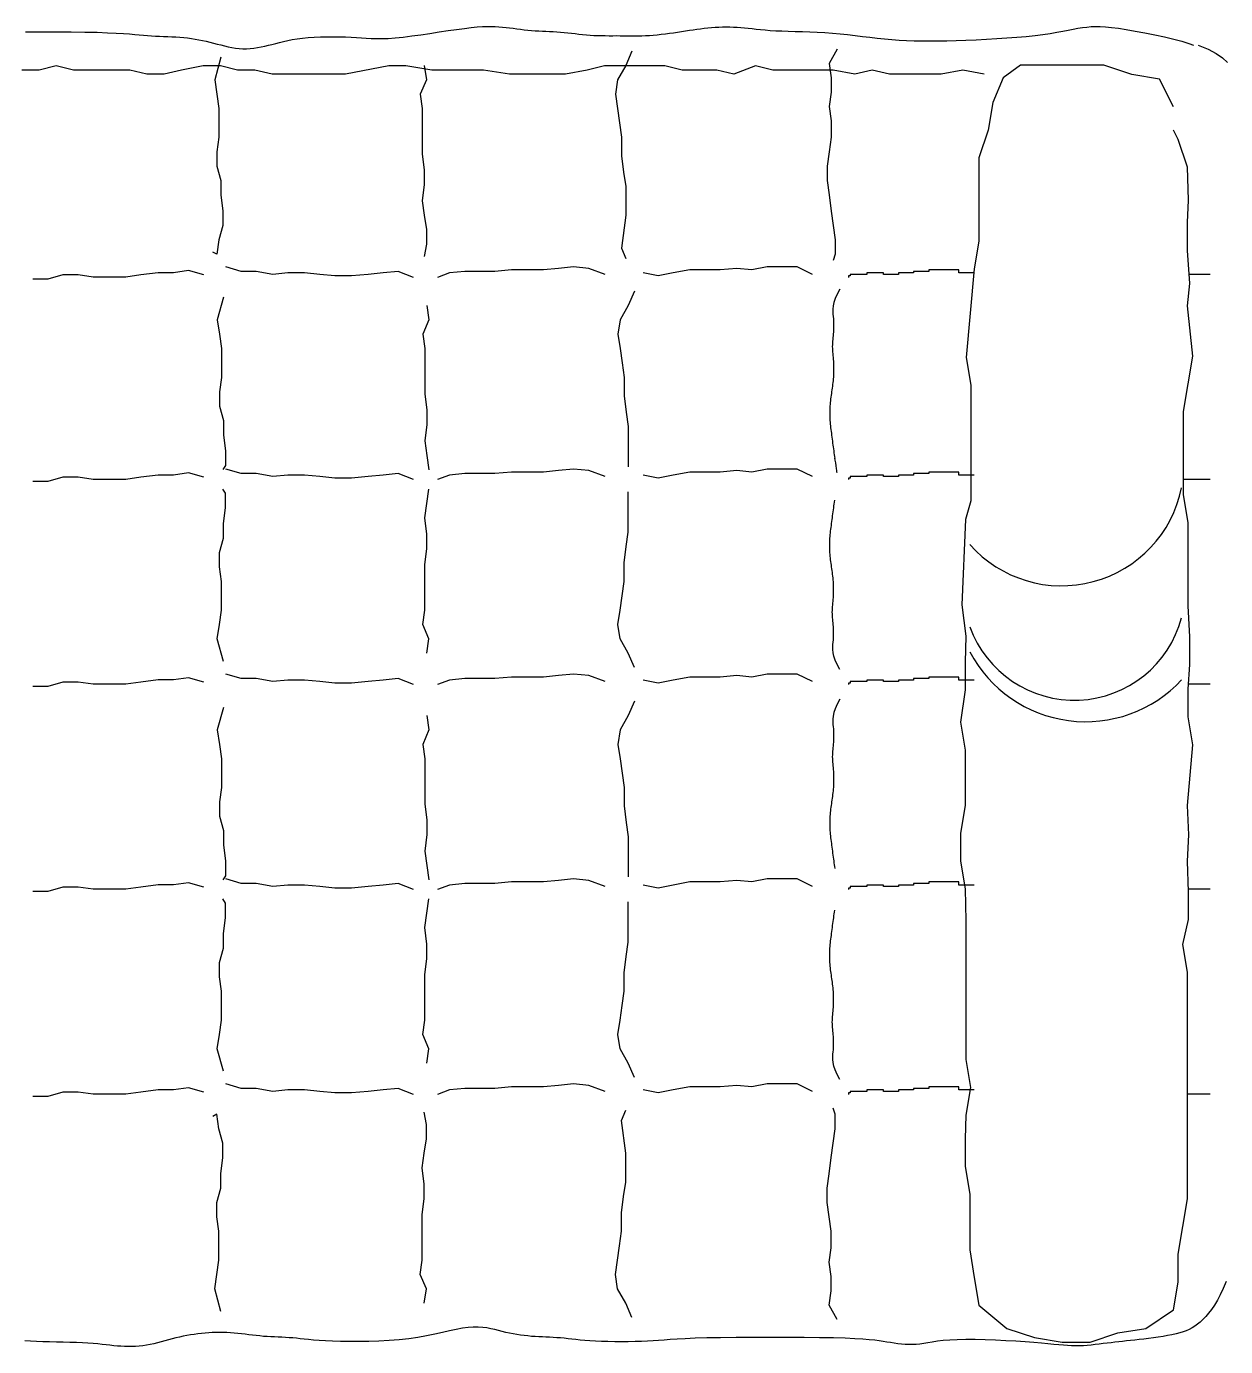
# Model space of a CAD drawing. Header units: inches. Extents: x 6.4 to 48.9, y 11.7 to 36.5.
# Drawn here: x 10.126 to 11.004, y 21.639 to 22.605 of the extents above; entities that cross this region are included whole.
import ezdxf

# ---------------------------------------------------------------- set-up
doc = ezdxf.new("R2010")
doc.units = ezdxf.units.IN
doc.header["$MEASUREMENT"] = 0
doc.layers.add('02', color=2, linetype='Continuous')

msp = doc.modelspace()

# ---------------------------------------------------------------- linework, layer by layer
at = {"layer": '02'}
for p, q in [((10.99259, 22.42365), (10.97707, 22.42365)), ((10.99259, 22.27365), (10.97296, 22.27365)), ((10.99259, 22.12365), (10.97658, 22.12365)), ((10.99259, 21.97365), (10.9767, 21.97365)), ((10.99259, 21.82365), (10.97582, 21.82365))]:
    msp.add_line(p, q, dxfattribs=at)
for points in [[(10.12567, 22.60109), (10.13707, 22.60119), (10.1483, 22.6012), (10.15905, 22.60114), (10.16902, 22.60101), (10.17791, 22.60082), (10.18549, 22.60057), (10.19186, 22.60028), (10.19719, 22.59996), (10.20168, 22.59963), (10.2055, 22.5993), (10.20883, 22.59898), (10.21185, 22.59869), (10.21475, 22.59844), (10.21767, 22.59824), (10.22063, 22.59809), (10.22363, 22.59796), (10.22663, 22.59785), (10.22964, 22.59773), (10.23263, 22.59761), (10.23559, 22.59745), (10.23851, 22.59725), (10.24138, 22.597), (10.2442, 22.5967), (10.24698, 22.59634), (10.24973, 22.59592), (10.25244, 22.59545), (10.25514, 22.59492), (10.25782, 22.59433), (10.2605, 22.59369), (10.26317, 22.593), (10.26584, 22.59228), (10.26852, 22.59156), (10.27119, 22.59087), (10.27386, 22.59024), (10.27654, 22.58969), (10.27921, 22.58925), (10.28188, 22.58894), (10.28456, 22.5888), (10.28723, 22.58882), (10.28991, 22.58897), (10.29258, 22.58924), (10.29525, 22.58963), (10.29793, 22.59011), (10.3006, 22.59068), (10.30327, 22.59132), (10.30595, 22.59201), (10.30868, 22.59274), (10.31148, 22.59348), (10.31441, 22.59421), (10.31751, 22.59492), (10.32082, 22.59558), (10.32438, 22.59616), (10.32823, 22.59666), (10.33239, 22.59705), (10.3368, 22.59734), (10.34139, 22.59753), (10.34605, 22.59763), (10.35072, 22.59764), (10.3553, 22.59758), (10.35971, 22.59745), (10.36387, 22.59725), (10.36774, 22.59701), (10.3714, 22.59675), (10.37498, 22.5965), (10.37861, 22.59631), (10.38241, 22.5962), (10.38652, 22.59622), (10.39107, 22.5964), (10.39618, 22.59679), (10.40192, 22.59739), (10.40818, 22.59817), (10.41478, 22.59908), (10.42154, 22.60007), (10.4283, 22.60108), (10.43486, 22.60206), (10.44107, 22.60296), (10.44674, 22.60372), (10.45175, 22.60432), (10.45614, 22.60474), (10.46, 22.60501), (10.46343, 22.60514), (10.46651, 22.60516), (10.46934, 22.60508), (10.47201, 22.60491), (10.4746, 22.60468), (10.4772, 22.60441), (10.47982, 22.6041), (10.48246, 22.60376), (10.4851, 22.60342), (10.48776, 22.60308), (10.49043, 22.60276), (10.4931, 22.60247), (10.49577, 22.60222), (10.49844, 22.60203), (10.50112, 22.60187), (10.50379, 22.60174), (10.50646, 22.60163), (10.50914, 22.60152), (10.51181, 22.60139), (10.51448, 22.60123), (10.51716, 22.60104), (10.51983, 22.60079), (10.52251, 22.6005), (10.52519, 22.60018), (10.52788, 22.59986), (10.53058, 22.59954), (10.53329, 22.59924), (10.53602, 22.59897), (10.53877, 22.59875), (10.54153, 22.59859), (10.54431, 22.59848), (10.54709, 22.59842), (10.54987, 22.59839), (10.55264, 22.59838), (10.5554, 22.59838), (10.55812, 22.59839), (10.56082, 22.59838), (10.56347, 22.59836), (10.5661, 22.59833), (10.56872, 22.5983), (10.57134, 22.59829), (10.57397, 22.59829), (10.57664, 22.59833), (10.57936, 22.59842), (10.58214, 22.59857), (10.58499, 22.59877), (10.5879, 22.59904), (10.59085, 22.59936), (10.59383, 22.59972), (10.59682, 22.60011), (10.5998, 22.60053), (10.60276, 22.60097), (10.60568, 22.60141), (10.60855, 22.60185), (10.61137, 22.60229), (10.61415, 22.60271), (10.6169, 22.60312), (10.61961, 22.60349), (10.62231, 22.60383), (10.62499, 22.60413), (10.62767, 22.60438), (10.63034, 22.60457), (10.63301, 22.60471), (10.63569, 22.60479), (10.63836, 22.60482), (10.64103, 22.60479), (10.64371, 22.60471), (10.64638, 22.60457), (10.64905, 22.60438), (10.65174, 22.60413), (10.65447, 22.60384), (10.65729, 22.60352), (10.66027, 22.60319), (10.66344, 22.60286), (10.66685, 22.60254), (10.67055, 22.60225), (10.6746, 22.602), (10.67902, 22.60181), (10.68377, 22.60164), (10.6888, 22.60149), (10.69406, 22.60134), (10.69948, 22.60115), (10.70501, 22.60092), (10.7106, 22.60062), (10.71619, 22.60022), (10.72173, 22.59973), (10.72723, 22.59915), (10.73268, 22.59851), (10.7381, 22.59785), (10.74349, 22.59719), (10.74886, 22.59655), (10.75421, 22.59597), (10.75956, 22.59547), (10.76492, 22.59508), (10.77032, 22.5948), (10.77583, 22.59461), (10.78148, 22.59451), (10.78734, 22.59449), (10.79345, 22.59456), (10.79986, 22.59469), (10.80662, 22.59488), (10.81375, 22.59513), (10.82116, 22.59544), (10.82872, 22.5958), (10.8363, 22.59623), (10.84378, 22.59671), (10.85103, 22.59726), (10.85792, 22.59787), (10.86433, 22.59854), (10.87017, 22.59928), (10.87546, 22.60006), (10.88026, 22.60085), (10.88464, 22.60164), (10.88864, 22.6024), (10.89234, 22.60312), (10.89579, 22.60375), (10.89905, 22.60429), (10.9022, 22.60471), (10.90534, 22.605), (10.9086, 22.60513), (10.9121, 22.60509), (10.91598, 22.60486), (10.92035, 22.60444), (10.92534, 22.60379), (10.93108, 22.60291), (10.93761, 22.60179), (10.94468, 22.60048), (10.95197, 22.59902), (10.95915, 22.59746), (10.9659, 22.59586), (10.97189, 22.59427), (10.97679, 22.59275), (10.98028, 22.59134)], [(10.98384, 22.59134), (10.9911, 22.58851), (10.99696, 22.58541), (11.00159, 22.5821), (11.00518, 22.57865)], [(10.26857, 22.58258), (10.26406, 22.56605), (10.26556, 22.55554), (10.26707, 22.54502), (10.26707, 22.52399), (10.26556, 22.51348), (10.26556, 22.50296), (10.26857, 22.49245), (10.26857, 22.48193), (10.27007, 22.46992), (10.27007, 22.4594), (10.26707, 22.44889), (10.26556, 22.43837), (10.26256, 22.43987)], [(10.56929, 22.58708), (10.56477, 22.57657), (10.55876, 22.56605), (10.55726, 22.55554), (10.55876, 22.54502), (10.56026, 22.53451), (10.56177, 22.52399), (10.56177, 22.51047), (10.56327, 22.49846), (10.56477, 22.48794), (10.56477, 22.46691), (10.56177, 22.44288), (10.56477, 22.43537)], [(10.71964, 22.58859), (10.71363, 22.57807), (10.71513, 22.56756), (10.71513, 22.55704), (10.71363, 22.54653), (10.71513, 22.53601), (10.71513, 22.52399), (10.71363, 22.51348), (10.71213, 22.50296), (10.71213, 22.49245), (10.71363, 22.48193), (10.71513, 22.46992), (10.71664, 22.4594), (10.71814, 22.44889), (10.71814, 22.43837), (10.71664, 22.43387)], [(10.82723, 22.57009), (10.81144, 22.57324), (10.79564, 22.57009), (10.75774, 22.57009), (10.7451, 22.57324), (10.73247, 22.57009), (10.71668, 22.57324), (10.67246, 22.57324), (10.65982, 22.5764), (10.64403, 22.57009), (10.63139, 22.57324), (10.60613, 22.57324), (10.59349, 22.5764), (10.54927, 22.5764), (10.53664, 22.57324), (10.52084, 22.57009), (10.47978, 22.57009), (10.46083, 22.57324), (10.42292, 22.57324), (10.40397, 22.5764), (10.39134, 22.5764), (10.35975, 22.57009), (10.30606, 22.57009), (10.29342, 22.57324), (10.28079, 22.57324), (10.26815, 22.5764), (10.25552, 22.5764), (10.23972, 22.57324), (10.22709, 22.57009), (10.21446, 22.57009), (10.20182, 22.57324), (10.16076, 22.57324), (10.14812, 22.5764), (10.13549, 22.57324), (10.12285, 22.57324)], [(10.41742, 22.57657), (10.41893, 22.56605), (10.41442, 22.55554), (10.41592, 22.54502), (10.41592, 22.51198), (10.41742, 22.49996), (10.41742, 22.48944), (10.41592, 22.47743), (10.41742, 22.46691), (10.41893, 22.4564), (10.41893, 22.44588), (10.41742, 22.43687)], [(10.96565, 22.5462), (10.95548, 22.56651), (10.93515, 22.5699), (10.91481, 22.57667), (10.85381, 22.57667), (10.84095, 22.56749), (10.83347, 22.54958), (10.83008, 22.52927), (10.8233, 22.50895), (10.8233, 22.448), (10.81991, 22.42769), (10.81404, 22.36283), (10.81743, 22.34251), (10.81743, 22.25786), (10.81358, 22.24426), (10.81077, 22.18191), (10.81371, 22.15878), (10.81314, 22.13987), (10.81314, 22.11956), (10.80975, 22.09585), (10.81314, 22.07554), (10.81314, 22.0349), (10.80975, 22.01459), (10.80975, 21.99427), (10.81314, 21.97396), (10.81375, 21.95056), (10.81375, 21.84898), (10.81714, 21.82866), (10.81375, 21.80835), (10.81314, 21.79111), (10.81314, 21.77079), (10.81652, 21.75048), (10.81652, 21.70984), (10.81991, 21.68953), (10.8233, 21.66921), (10.84364, 21.65228), (10.86397, 21.64551), (10.88431, 21.64212), (10.90465, 21.64212), (10.92498, 21.6489), (10.94532, 21.65228), (10.96565, 21.66583), (10.96904, 21.68614), (10.96904, 21.70646), (10.97243, 21.72677), (10.97582, 21.74709), (10.97582, 21.87237), (10.97589, 21.89269), (10.97582, 21.91301), (10.97243, 21.93332), (10.97678, 21.95143), (10.97678, 21.97175), (10.97582, 21.99427), (10.977, 22.01348), (10.97582, 22.0349), (10.97974, 22.07945), (10.97635, 22.09976), (10.97635, 22.12008), (10.97752, 22.13819), (10.97752, 22.1585), (10.97635, 22.18103), (10.97635, 22.20135), (10.97642, 22.21614), (10.97635, 22.24198), (10.97296, 22.26229), (10.97296, 22.32324), (10.97635, 22.34356), (10.97974, 22.36388), (10.97582, 22.4006), (10.97754, 22.41709), (10.97582, 22.44123), (10.97582, 22.46155), (10.9767, 22.47803), (10.97582, 22.50218), (10.96904, 22.52249), (10.96565, 22.52927)], [(10.25596, 22.42325), (10.24487, 22.42642), (10.23378, 22.42483), (10.22269, 22.42483), (10.21002, 22.42325), (10.19893, 22.42167), (10.17517, 22.42167), (10.16408, 22.42325), (10.15299, 22.42325), (10.1419, 22.42009), (10.13081, 22.42009)], [(10.40942, 22.42146), (10.39836, 22.42588), (10.3873, 22.42477), (10.37624, 22.42367), (10.36407, 22.42256), (10.35191, 22.42256), (10.34085, 22.42367), (10.32979, 22.42477), (10.31762, 22.42477), (10.30656, 22.42367), (10.2944, 22.42588), (10.28334, 22.42588), (10.27228, 22.42919)], [(10.54987, 22.42367), (10.53771, 22.42809), (10.52665, 22.42919), (10.51559, 22.42809), (10.50453, 22.42698), (10.4813, 22.42698), (10.46914, 22.42588), (10.44702, 22.42588), (10.43596, 22.42477), (10.42711, 22.42146)], [(10.70139, 22.42367), (10.69033, 22.42919), (10.66821, 22.42919), (10.65715, 22.42698), (10.64609, 22.42809), (10.63393, 22.42698), (10.61181, 22.42698), (10.59964, 22.42477), (10.58858, 22.42256), (10.57752, 22.42477)], [(10.81973, 22.42477), (10.80867, 22.42477), (10.80867, 22.42698), (10.78655, 22.42698), (10.78655, 22.42588), (10.77549, 22.42588), (10.77549, 22.42477), (10.76443, 22.42477), (10.76443, 22.42367), (10.75337, 22.42367), (10.75337, 22.42477), (10.74121, 22.42477), (10.74121, 22.42367), (10.72904, 22.42367), (10.72904, 22.42256), (10.72793, 22.42256), (10.72793, 22.42146)], [(10.27044, 22.4069), (10.26593, 22.39037), (10.26743, 22.37986), (10.26894, 22.36934), (10.26894, 22.34831), (10.26743, 22.3378), (10.26743, 22.32728), (10.27044, 22.31677), (10.27044, 22.30625), (10.27194, 22.29424), (10.27194, 22.28372), (10.27005, 22.28077)], [(10.57116, 22.4114), (10.56665, 22.40089), (10.56063, 22.39037), (10.55913, 22.37986), (10.56063, 22.36934), (10.56213, 22.35883), (10.56364, 22.34831), (10.56364, 22.33479), (10.56514, 22.32278), (10.56665, 22.31226), (10.56667, 22.28283)], [(10.72151, 22.41291), (10.71956, 22.4092), (10.71816, 22.40594), (10.71723, 22.40306), (10.71667, 22.40053), (10.71642, 22.39828), (10.71639, 22.39627), (10.71648, 22.39444), (10.71663, 22.39275), (10.71675, 22.39115), (10.71684, 22.38962), (10.7169, 22.38815), (10.71692, 22.38673), (10.71692, 22.38535), (10.71689, 22.384), (10.71683, 22.38268), (10.71675, 22.38136), (10.71665, 22.38005), (10.71653, 22.37873), (10.7164, 22.37742), (10.71628, 22.3761), (10.71617, 22.37479), (10.71608, 22.37347), (10.71602, 22.37216), (10.716, 22.37085), (10.71602, 22.36953), (10.71608, 22.36821), (10.71617, 22.36689), (10.71628, 22.36556), (10.7164, 22.36421), (10.71653, 22.36285), (10.71665, 22.36148), (10.71675, 22.36008), (10.71683, 22.35866), (10.71689, 22.35722), (10.71693, 22.35578), (10.71694, 22.35432), (10.71693, 22.35287), (10.71689, 22.35142), (10.71683, 22.34998), (10.71675, 22.34856), (10.71665, 22.34717), (10.71652, 22.34579), (10.71638, 22.34443), (10.71622, 22.34309), (10.71605, 22.34175), (10.71587, 22.34043), (10.71569, 22.33911), (10.7155, 22.3378), (10.71531, 22.33648), (10.71513, 22.33517), (10.71495, 22.33386), (10.71478, 22.33254), (10.71462, 22.33123), (10.71448, 22.32991), (10.71435, 22.3286), (10.71425, 22.32728), (10.71416, 22.32597), (10.71411, 22.32465), (10.71407, 22.32334), (10.71406, 22.32203), (10.71407, 22.32071), (10.71411, 22.3194), (10.71416, 22.31808), (10.71425, 22.31677), (10.71435, 22.31545), (10.71448, 22.31414), (10.71462, 22.31281), (10.71478, 22.31148), (10.71495, 22.31014), (10.71513, 22.30878), (10.71531, 22.3074), (10.7155, 22.306), (10.71569, 22.30458), (10.71588, 22.30315), (10.71606, 22.3017), (10.71625, 22.30025), (10.71644, 22.29879), (10.71663, 22.29734), (10.71682, 22.29591), (10.717, 22.29449), (10.71719, 22.29309), (10.71738, 22.29171), (10.71757, 22.29035), (10.71775, 22.28901)], [(10.4193, 22.40089), (10.4208, 22.39037), (10.41629, 22.37986), (10.41779, 22.36934), (10.41779, 22.3363), (10.4193, 22.32428), (10.4193, 22.31376), (10.41779, 22.30175), (10.4193, 22.29123), (10.4208, 22.28072)], [(10.71925, 22.27883), (10.71929, 22.27874), (10.71928, 22.27913), (10.71919, 22.28009), (10.71904, 22.28164), (10.71881, 22.28358), (10.71852, 22.28566), (10.71817, 22.28762), (10.71776, 22.28921), (10.71771, 22.2893)], [(10.25596, 22.27524), (10.24487, 22.2784), (10.23378, 22.27682), (10.22269, 22.27682), (10.21002, 22.27524), (10.19893, 22.27365), (10.17517, 22.27365), (10.16408, 22.27524), (10.15299, 22.27524), (10.1419, 22.27207), (10.13081, 22.27207)], [(10.40942, 22.27344), (10.39836, 22.27786), (10.3873, 22.27676), (10.37624, 22.27565), (10.36407, 22.27455), (10.35191, 22.27455), (10.34085, 22.27565), (10.32979, 22.27676), (10.31762, 22.27676), (10.30656, 22.27565), (10.2944, 22.27786), (10.28334, 22.27786), (10.27228, 22.28118)], [(10.54987, 22.27565), (10.53771, 22.28007), (10.52665, 22.28118), (10.51559, 22.28007), (10.50453, 22.27897), (10.4813, 22.27897), (10.46914, 22.27786), (10.44702, 22.27786), (10.43596, 22.27676), (10.42711, 22.27344)], [(10.70139, 22.27565), (10.69033, 22.28118), (10.66821, 22.28118), (10.65715, 22.27897), (10.64609, 22.28007), (10.63393, 22.27897), (10.61181, 22.27897), (10.59964, 22.27676), (10.58858, 22.27455), (10.57752, 22.27676)], [(10.81973, 22.27676), (10.80867, 22.27676), (10.80867, 22.27897), (10.78655, 22.27897), (10.78655, 22.27786), (10.77549, 22.27786), (10.77549, 22.27676), (10.76443, 22.27676), (10.76443, 22.27565), (10.75337, 22.27565), (10.75337, 22.27676), (10.74121, 22.27676), (10.74121, 22.27565), (10.72904, 22.27565), (10.72904, 22.27455), (10.72793, 22.27455), (10.72793, 22.27344)], [(10.27044, 22.14041), (10.26593, 22.15693), (10.26743, 22.16745), (10.26894, 22.17796), (10.26894, 22.19899), (10.26743, 22.20951), (10.26743, 22.22002), (10.27044, 22.23054), (10.27044, 22.24105), (10.27194, 22.25307), (10.27194, 22.26359), (10.27005, 22.26654)], [(10.4193, 22.14642), (10.4208, 22.15693), (10.41629, 22.16745), (10.41779, 22.17796), (10.41779, 22.21101), (10.4193, 22.22303), (10.4193, 22.23354), (10.41779, 22.24556), (10.4193, 22.25607), (10.4208, 22.26659)], [(10.57116, 22.1359), (10.56665, 22.14642), (10.56063, 22.15693), (10.55913, 22.16745), (10.56063, 22.17796), (10.56213, 22.18848), (10.56364, 22.19899), (10.56364, 22.21251), (10.56514, 22.22453), (10.56665, 22.23504), (10.56667, 22.26448)], [(10.72151, 22.1344), (10.71956, 22.13811), (10.71816, 22.14137), (10.71723, 22.14424), (10.71667, 22.14678), (10.71642, 22.14903), (10.71639, 22.15104), (10.71648, 22.15286), (10.71663, 22.15456), (10.71675, 22.15616), (10.71684, 22.15769), (10.7169, 22.15916), (10.71692, 22.16058), (10.71692, 22.16196), (10.71689, 22.1633), (10.71683, 22.16463), (10.71675, 22.16595), (10.71665, 22.16726), (10.71653, 22.16858), (10.7164, 22.16989), (10.71628, 22.1712), (10.71617, 22.17252), (10.71608, 22.17383), (10.71602, 22.17515), (10.716, 22.17646), (10.71602, 22.17778), (10.71608, 22.17909), (10.71617, 22.18042), (10.71628, 22.18175), (10.7164, 22.18309), (10.71653, 22.18445), (10.71665, 22.18583), (10.71675, 22.18723), (10.71683, 22.18865), (10.71689, 22.19008), (10.71693, 22.19153), (10.71694, 22.19299), (10.71693, 22.19444), (10.71689, 22.19589), (10.71683, 22.19732), (10.71675, 22.19874), (10.71665, 22.20014), (10.71652, 22.20152), (10.71638, 22.20288), (10.71622, 22.20422), (10.71605, 22.20555), (10.71587, 22.20688), (10.71569, 22.20819), (10.7155, 22.20951), (10.71531, 22.21082), (10.71513, 22.21214), (10.71495, 22.21345), (10.71478, 22.21477), (10.71462, 22.21608), (10.71448, 22.21739), (10.71435, 22.21871), (10.71425, 22.22002), (10.71416, 22.22134), (10.71411, 22.22265), (10.71407, 22.22397), (10.71406, 22.22528), (10.71407, 22.2266), (10.71411, 22.22791), (10.71416, 22.22922), (10.71425, 22.23054), (10.71435, 22.23185), (10.71448, 22.23317), (10.71462, 22.23449), (10.71478, 22.23583), (10.71495, 22.23717), (10.71513, 22.23853), (10.71531, 22.23991), (10.7155, 22.2413), (10.71569, 22.24272), (10.71588, 22.24416), (10.71606, 22.24561), (10.71625, 22.24706), (10.71644, 22.24852), (10.71663, 22.24996), (10.71682, 22.2514), (10.717, 22.25282), (10.71719, 22.25422), (10.71738, 22.25559), (10.71757, 22.25695), (10.71775, 22.2583)], [(10.25596, 22.12524), (10.24487, 22.1284), (10.23378, 22.12682), (10.22269, 22.12682), (10.21002, 22.12524), (10.19893, 22.12365), (10.17517, 22.12365), (10.16408, 22.12524), (10.15299, 22.12524), (10.1419, 22.12207), (10.13081, 22.12207)], [(10.40942, 22.12344), (10.39836, 22.12786), (10.3873, 22.12676), (10.37624, 22.12565), (10.36407, 22.12455), (10.35191, 22.12455), (10.34085, 22.12565), (10.32979, 22.12676), (10.31762, 22.12676), (10.30656, 22.12565), (10.2944, 22.12786), (10.28334, 22.12786), (10.27228, 22.13118)], [(10.54987, 22.12565), (10.53771, 22.13007), (10.52665, 22.13118), (10.51559, 22.13007), (10.50453, 22.12897), (10.4813, 22.12897), (10.46914, 22.12786), (10.44702, 22.12786), (10.43596, 22.12676), (10.42711, 22.12344)], [(10.70139, 22.12565), (10.69033, 22.13118), (10.66821, 22.13118), (10.65715, 22.12897), (10.64609, 22.13007), (10.63393, 22.12897), (10.61181, 22.12897), (10.59964, 22.12676), (10.58858, 22.12455), (10.57752, 22.12676)], [(10.81973, 22.12676), (10.80867, 22.12676), (10.80867, 22.12897), (10.78655, 22.12897), (10.78655, 22.12786), (10.77549, 22.12786), (10.77549, 22.12676), (10.76443, 22.12676), (10.76443, 22.12565), (10.75337, 22.12565), (10.75337, 22.12676), (10.74121, 22.12676), (10.74121, 22.12565), (10.72904, 22.12565), (10.72904, 22.12455), (10.72793, 22.12455), (10.72793, 22.12344)], [(10.57116, 22.11125), (10.56665, 22.10074), (10.56063, 22.09022), (10.55913, 22.07971), (10.56063, 22.06919), (10.56213, 22.05868), (10.56364, 22.04816), (10.56364, 22.03464), (10.56514, 22.02263), (10.56665, 22.01211), (10.56667, 21.98267)], [(10.72151, 22.11275), (10.71956, 22.10905), (10.71816, 22.10579), (10.71723, 22.10291), (10.71667, 22.10038), (10.71642, 22.09813), (10.71639, 22.09612), (10.71648, 22.09429), (10.71663, 22.0926), (10.71675, 22.091), (10.71684, 22.08947), (10.7169, 22.088), (10.71692, 22.08658), (10.71692, 22.0852), (10.71689, 22.08385), (10.71683, 22.08253), (10.71675, 22.08121), (10.71665, 22.0799), (10.71653, 22.07858), (10.7164, 22.07727), (10.71628, 22.07595), (10.71617, 22.07464), (10.71608, 22.07332), (10.71602, 22.07201), (10.716, 22.07069), (10.71602, 22.06938), (10.71608, 22.06806), (10.71617, 22.06674), (10.71628, 22.06541), (10.7164, 22.06406), (10.71653, 22.0627), (10.71665, 22.06133), (10.71675, 22.05993), (10.71683, 22.05851), (10.71689, 22.05707), (10.71693, 22.05563), (10.71694, 22.05417), (10.71693, 22.05272), (10.71689, 22.05127), (10.71683, 22.04983), (10.71675, 22.04841), (10.71665, 22.04702), (10.71652, 22.04564), (10.71638, 22.04428), (10.71622, 22.04294), (10.71605, 22.0416), (10.71587, 22.04028), (10.71569, 22.03896), (10.7155, 22.03765), (10.71531, 22.03633), (10.71513, 22.03502), (10.71495, 22.0337), (10.71478, 22.03239), (10.71462, 22.03108), (10.71448, 22.02976), (10.71435, 22.02845), (10.71425, 22.02713), (10.71416, 22.02582), (10.71411, 22.0245), (10.71407, 22.02319), (10.71406, 22.02188), (10.71407, 22.02056), (10.71411, 22.01925), (10.71416, 22.01793), (10.71425, 22.01662), (10.71435, 22.0153), (10.71448, 22.01398), (10.71462, 22.01266), (10.71478, 22.01133), (10.71495, 22.00998), (10.71513, 22.00863), (10.71531, 22.00725), (10.7155, 22.00585), (10.71569, 22.00443), (10.71588, 22.003), (10.71606, 22.00155), (10.71625, 22.00009), (10.71644, 21.99864), (10.71663, 21.99719), (10.71682, 21.99575), (10.717, 21.99434), (10.71719, 21.99294), (10.71738, 21.99156), (10.71757, 21.9902), (10.71775, 21.98886)], [(10.27044, 22.10675), (10.26593, 22.09022), (10.26743, 22.07971), (10.26894, 22.06919), (10.26894, 22.04816), (10.26743, 22.03765), (10.26743, 22.02713), (10.27044, 22.01662), (10.27044, 22.0061), (10.27194, 21.99409), (10.27194, 21.98357), (10.27005, 21.98062)], [(10.4193, 22.10074), (10.4208, 22.09022), (10.41629, 22.07971), (10.41779, 22.06919), (10.41779, 22.03615), (10.4193, 22.02413), (10.4193, 22.01361), (10.41779, 22.0016), (10.4193, 21.99108), (10.4208, 21.98057)], [(10.25596, 21.97524), (10.24487, 21.9784), (10.23378, 21.97682), (10.22269, 21.97682), (10.21002, 21.97524), (10.19893, 21.97365), (10.17517, 21.97365), (10.16408, 21.97524), (10.15299, 21.97524), (10.1419, 21.97207), (10.13081, 21.97207)], [(10.40942, 21.97344), (10.39836, 21.97786), (10.3873, 21.97676), (10.37624, 21.97565), (10.36407, 21.97455), (10.35191, 21.97455), (10.34085, 21.97565), (10.32979, 21.97676), (10.31762, 21.97676), (10.30656, 21.97565), (10.2944, 21.97786), (10.28334, 21.97786), (10.27228, 21.98118)], [(10.54987, 21.97565), (10.53771, 21.98007), (10.52665, 21.98118), (10.51559, 21.98007), (10.50453, 21.97897), (10.4813, 21.97897), (10.46914, 21.97786), (10.44702, 21.97786), (10.43596, 21.97676), (10.42711, 21.97344)], [(10.70139, 21.97565), (10.69033, 21.98118), (10.66821, 21.98118), (10.65715, 21.97897), (10.64609, 21.98007), (10.63393, 21.97897), (10.61181, 21.97897), (10.59964, 21.97676), (10.58858, 21.97455), (10.57752, 21.97676)], [(10.81973, 21.97676), (10.80867, 21.97676), (10.80867, 21.97897), (10.78655, 21.97897), (10.78655, 21.97786), (10.77549, 21.97786), (10.77549, 21.97676), (10.76443, 21.97676), (10.76443, 21.97565), (10.75337, 21.97565), (10.75337, 21.97676), (10.74121, 21.97676), (10.74121, 21.97565), (10.72904, 21.97565), (10.72904, 21.97455), (10.72793, 21.97455), (10.72793, 21.97344)], [(10.27044, 21.84041), (10.26593, 21.85693), (10.26743, 21.86745), (10.26894, 21.87796), (10.26894, 21.89899), (10.26743, 21.90951), (10.26743, 21.92002), (10.27044, 21.93054), (10.27044, 21.94105), (10.27194, 21.95307), (10.27194, 21.96359), (10.27005, 21.96654)], [(10.4193, 21.84642), (10.4208, 21.85693), (10.41629, 21.86745), (10.41779, 21.87796), (10.41779, 21.91101), (10.4193, 21.92303), (10.4193, 21.93354), (10.41779, 21.94556), (10.4193, 21.95607), (10.4208, 21.96659)], [(10.57116, 21.8359), (10.56665, 21.84642), (10.56063, 21.85693), (10.55913, 21.86745), (10.56063, 21.87796), (10.56213, 21.88848), (10.56364, 21.89899), (10.56364, 21.91251), (10.56514, 21.92453), (10.56665, 21.93504), (10.56667, 21.96448)], [(10.72151, 21.8344), (10.71956, 21.83811), (10.71816, 21.84137), (10.71723, 21.84424), (10.71667, 21.84678), (10.71642, 21.84903), (10.71639, 21.85104), (10.71648, 21.85286), (10.71663, 21.85456), (10.71675, 21.85616), (10.71684, 21.85769), (10.7169, 21.85916), (10.71692, 21.86058), (10.71692, 21.86196), (10.71689, 21.8633), (10.71683, 21.86463), (10.71675, 21.86595), (10.71665, 21.86726), (10.71653, 21.86858), (10.7164, 21.86989), (10.71628, 21.8712), (10.71617, 21.87252), (10.71608, 21.87383), (10.71602, 21.87515), (10.716, 21.87646), (10.71602, 21.87778), (10.71608, 21.87909), (10.71617, 21.88042), (10.71628, 21.88175), (10.7164, 21.88309), (10.71653, 21.88445), (10.71665, 21.88583), (10.71675, 21.88723), (10.71683, 21.88865), (10.71689, 21.89008), (10.71693, 21.89153), (10.71694, 21.89299), (10.71693, 21.89444), (10.71689, 21.89589), (10.71683, 21.89732), (10.71675, 21.89874), (10.71665, 21.90014), (10.71652, 21.90152), (10.71638, 21.90288), (10.71622, 21.90422), (10.71605, 21.90555), (10.71587, 21.90688), (10.71569, 21.90819), (10.7155, 21.90951), (10.71531, 21.91082), (10.71513, 21.91214), (10.71495, 21.91345), (10.71478, 21.91477), (10.71462, 21.91608), (10.71448, 21.91739), (10.71435, 21.91871), (10.71425, 21.92002), (10.71416, 21.92134), (10.71411, 21.92265), (10.71407, 21.92397), (10.71406, 21.92528), (10.71407, 21.9266), (10.71411, 21.92791), (10.71416, 21.92922), (10.71425, 21.93054), (10.71435, 21.93185), (10.71448, 21.93317), (10.71462, 21.93449), (10.71478, 21.93583), (10.71495, 21.93717), (10.71513, 21.93853), (10.71531, 21.93991), (10.7155, 21.9413), (10.71569, 21.94272), (10.71588, 21.94416), (10.71606, 21.94561), (10.71625, 21.94706), (10.71644, 21.94852), (10.71663, 21.94996), (10.71682, 21.9514), (10.717, 21.95282), (10.71719, 21.95422), (10.71738, 21.95559), (10.71757, 21.95695), (10.71775, 21.9583)], [(10.25596, 21.82524), (10.24487, 21.8284), (10.23378, 21.82682), (10.22269, 21.82682), (10.21002, 21.82524), (10.19893, 21.82365), (10.17517, 21.82365), (10.16408, 21.82524), (10.15299, 21.82524), (10.1419, 21.82207), (10.13081, 21.82207)], [(10.40942, 21.82344), (10.39836, 21.82786), (10.3873, 21.82676), (10.37624, 21.82565), (10.36407, 21.82455), (10.35191, 21.82455), (10.34085, 21.82565), (10.32979, 21.82676), (10.31762, 21.82676), (10.30656, 21.82565), (10.2944, 21.82786), (10.28334, 21.82786), (10.27228, 21.83118)], [(10.54987, 21.82565), (10.53771, 21.83007), (10.52665, 21.83118), (10.51559, 21.83007), (10.50453, 21.82897), (10.4813, 21.82897), (10.46914, 21.82786), (10.44702, 21.82786), (10.43596, 21.82676), (10.42711, 21.82344)], [(10.70139, 21.82565), (10.69033, 21.83118), (10.66821, 21.83118), (10.65715, 21.82897), (10.64609, 21.83007), (10.63393, 21.82897), (10.61181, 21.82897), (10.59964, 21.82676), (10.58858, 21.82455), (10.57752, 21.82676)], [(10.81973, 21.82676), (10.80867, 21.82676), (10.80867, 21.82897), (10.78655, 21.82897), (10.78655, 21.82786), (10.77549, 21.82786), (10.77549, 21.82676), (10.76443, 21.82676), (10.76443, 21.82565), (10.75337, 21.82565), (10.75337, 21.82676), (10.74121, 21.82676), (10.74121, 21.82565), (10.72904, 21.82565), (10.72904, 21.82455), (10.72793, 21.82455), (10.72793, 21.82344)], [(10.26857, 21.66473), (10.26406, 21.68125), (10.26556, 21.69177), (10.26707, 21.70228), (10.26707, 21.72331), (10.26556, 21.73383), (10.26556, 21.74434), (10.26857, 21.75486), (10.26857, 21.76537), (10.27007, 21.77739), (10.27007, 21.78791), (10.26707, 21.79842), (10.26556, 21.80894), (10.26256, 21.80743)], [(10.41742, 21.67074), (10.41893, 21.68125), (10.41442, 21.69177), (10.41592, 21.70228), (10.41592, 21.73533), (10.41742, 21.74735), (10.41742, 21.75786), (10.41592, 21.76988), (10.41742, 21.7804), (10.41893, 21.79091), (10.41893, 21.80142), (10.41742, 21.81044)], [(10.56929, 21.66022), (10.56477, 21.67074), (10.55876, 21.68125), (10.55726, 21.69177), (10.55876, 21.70228), (10.56026, 21.7128), (10.56177, 21.72331), (10.56177, 21.73683), (10.56327, 21.74885), (10.56477, 21.75937), (10.56477, 21.7804), (10.56177, 21.80443), (10.56477, 21.81194)], [(10.71964, 21.65872), (10.71363, 21.66924), (10.71513, 21.67975), (10.71513, 21.69027), (10.71363, 21.70078), (10.71513, 21.7113), (10.71513, 21.72331), (10.71363, 21.73383), (10.71213, 21.74434), (10.71213, 21.75486), (10.71363, 21.76537), (10.71513, 21.77739), (10.71664, 21.78791), (10.71814, 21.79842), (10.71814, 21.80894), (10.71664, 21.81344)], [(11.00413, 21.68651), (11.00204, 21.68138), (10.99992, 21.67685), (10.99778, 21.67282), (10.99563, 21.66925), (10.99349, 21.66608), (10.99136, 21.6633), (10.98925, 21.66086), (10.98718, 21.65873), (10.98516, 21.65686), (10.98319, 21.65523), (10.98124, 21.6538), (10.97926, 21.65256), (10.97722, 21.65148), (10.97507, 21.65053), (10.97277, 21.64969), (10.97027, 21.64894), (10.96755, 21.64825), (10.96457, 21.6476), (10.96137, 21.64699), (10.95801, 21.64642), (10.95453, 21.64588), (10.951, 21.64538), (10.94746, 21.64491), (10.94398, 21.64448), (10.94061, 21.64407), (10.93738, 21.6437), (10.93428, 21.64336), (10.9313, 21.64303), (10.9284, 21.64272), (10.92556, 21.64241), (10.92275, 21.6421), (10.91995, 21.64178), (10.91713, 21.64145), (10.91428, 21.64109), (10.91138, 21.64074), (10.90847, 21.64039), (10.90555, 21.64008), (10.90262, 21.6398), (10.8997, 21.63959), (10.89681, 21.63945), (10.89395, 21.63941), (10.89111, 21.63947), (10.8882, 21.63963), (10.88513, 21.63987), (10.88177, 21.64018), (10.87803, 21.64055), (10.87381, 21.64097), (10.86898, 21.64142), (10.86345, 21.64189), (10.85715, 21.64236), (10.85025, 21.64282), (10.84295, 21.64324), (10.83544, 21.6436), (10.82793, 21.64388), (10.82062, 21.64405), (10.81372, 21.6441), (10.80743, 21.64399), (10.8019, 21.64371), (10.79708, 21.64331), (10.79287, 21.64282), (10.78916, 21.64228), (10.78586, 21.64173), (10.78287, 21.64123), (10.78007, 21.64081), (10.77738, 21.64051), (10.77471, 21.64036), (10.77204, 21.64037), (10.76936, 21.6405), (10.76669, 21.64073), (10.76402, 21.64105), (10.76134, 21.64142), (10.75867, 21.64185), (10.756, 21.64229), (10.75329, 21.64273), (10.75037, 21.64317), (10.74704, 21.64359), (10.74307, 21.64399), (10.73828, 21.64437), (10.73244, 21.64471), (10.72534, 21.64501), (10.71678, 21.64525), (10.70666, 21.64545), (10.69528, 21.64559), (10.68307, 21.64567), (10.67044, 21.6457), (10.65781, 21.64567), (10.6456, 21.64559), (10.63422, 21.64545), (10.6241, 21.64525), (10.61554, 21.64501), (10.60838, 21.64472), (10.60239, 21.6444), (10.59729, 21.64407), (10.59283, 21.64374), (10.58876, 21.64342), (10.58481, 21.64313), (10.58073, 21.64288), (10.57632, 21.64269), (10.57161, 21.64255), (10.56671, 21.64246), (10.56172, 21.64244), (10.55672, 21.64246), (10.55182, 21.64255), (10.54712, 21.64269), (10.54271, 21.64288), (10.53866, 21.64313), (10.53495, 21.64342), (10.53154, 21.64374), (10.52837, 21.64407), (10.5254, 21.6444), (10.52257, 21.64472), (10.51984, 21.64501), (10.51716, 21.64525), (10.51448, 21.64545), (10.51181, 21.64561), (10.50914, 21.64573), (10.50646, 21.64585), (10.50379, 21.64596), (10.50112, 21.64609), (10.49844, 21.64624), (10.49577, 21.64644), (10.4931, 21.64669), (10.49042, 21.647), (10.48775, 21.64736), (10.48508, 21.64778), (10.4824, 21.64825), (10.47973, 21.64878), (10.47705, 21.64936), (10.47438, 21.65), (10.4717, 21.65069), (10.46898, 21.65139), (10.46617, 21.65204), (10.46324, 21.6526), (10.46014, 21.65302), (10.45684, 21.65326), (10.45328, 21.65326), (10.44943, 21.65297), (10.44525, 21.65237), (10.44073, 21.65151), (10.43586, 21.65045), (10.43064, 21.64926), (10.42505, 21.64802), (10.4191, 21.64679), (10.41277, 21.64565), (10.40606, 21.64466), (10.39898, 21.64388), (10.39165, 21.6433), (10.38421, 21.6429), (10.3768, 21.64266), (10.36955, 21.64256), (10.36261, 21.64257), (10.35612, 21.64269), (10.35021, 21.64288), (10.34499, 21.64313), (10.3404, 21.64342), (10.33635, 21.64374), (10.33276, 21.64407), (10.32953, 21.6444), (10.32656, 21.64472), (10.32379, 21.64501), (10.3211, 21.64525), (10.31842, 21.64545), (10.31575, 21.64561), (10.31308, 21.64573), (10.3104, 21.64585), (10.30773, 21.64596), (10.30506, 21.64609), (10.30238, 21.64624), (10.29971, 21.64644), (10.29703, 21.64669), (10.29436, 21.64698), (10.29169, 21.6473), (10.28901, 21.64763), (10.28634, 21.64796), (10.28367, 21.64828), (10.28099, 21.64857), (10.27832, 21.64882), (10.27565, 21.64901), (10.27297, 21.64915), (10.2703, 21.64923), (10.26763, 21.64926), (10.26495, 21.64923), (10.26228, 21.64915), (10.25961, 21.64901), (10.25693, 21.64882), (10.25426, 21.64857), (10.25158, 21.64826), (10.24891, 21.6479), (10.24624, 21.64748), (10.24356, 21.64701), (10.24089, 21.64648), (10.23822, 21.64589), (10.23554, 21.64525), (10.23287, 21.64456), (10.2302, 21.64384), (10.22752, 21.64309), (10.22485, 21.64236), (10.22218, 21.64166), (10.2195, 21.641), (10.21683, 21.64041), (10.21415, 21.63991), (10.21148, 21.63952), (10.20881, 21.63924), (10.20613, 21.63905), (10.20346, 21.63895), (10.20079, 21.63893), (10.19811, 21.63899), (10.19544, 21.63913), (10.19277, 21.63932), (10.19008, 21.63957), (10.18735, 21.63986), (10.18453, 21.64017), (10.18155, 21.64051), (10.17838, 21.64084), (10.17497, 21.64116), (10.17127, 21.64145), (10.16722, 21.64169), (10.16281, 21.64189), (10.1581, 21.64205), (10.1532, 21.64217), (10.14821, 21.64229), (10.14321, 21.6424), (10.13831, 21.64253), (10.13361, 21.64268), (10.12919, 21.64288), (10.12512, 21.64313)]]:
    msp.add_lwpolyline(points, dxfattribs=at)
for centre, radius, start, end in [((10.88374, 22.28548), 0.08973, 221.6264, 348.38056), ((10.89311, 22.19329), 0.08127, 199.83894, 345.09221), ((10.90141, 22.19215), 0.09587, 207.88996, 317.11053)]:
    msp.add_arc(centre, radius, start, end, dxfattribs=at)

doc.saveas('drawing.dxf')
